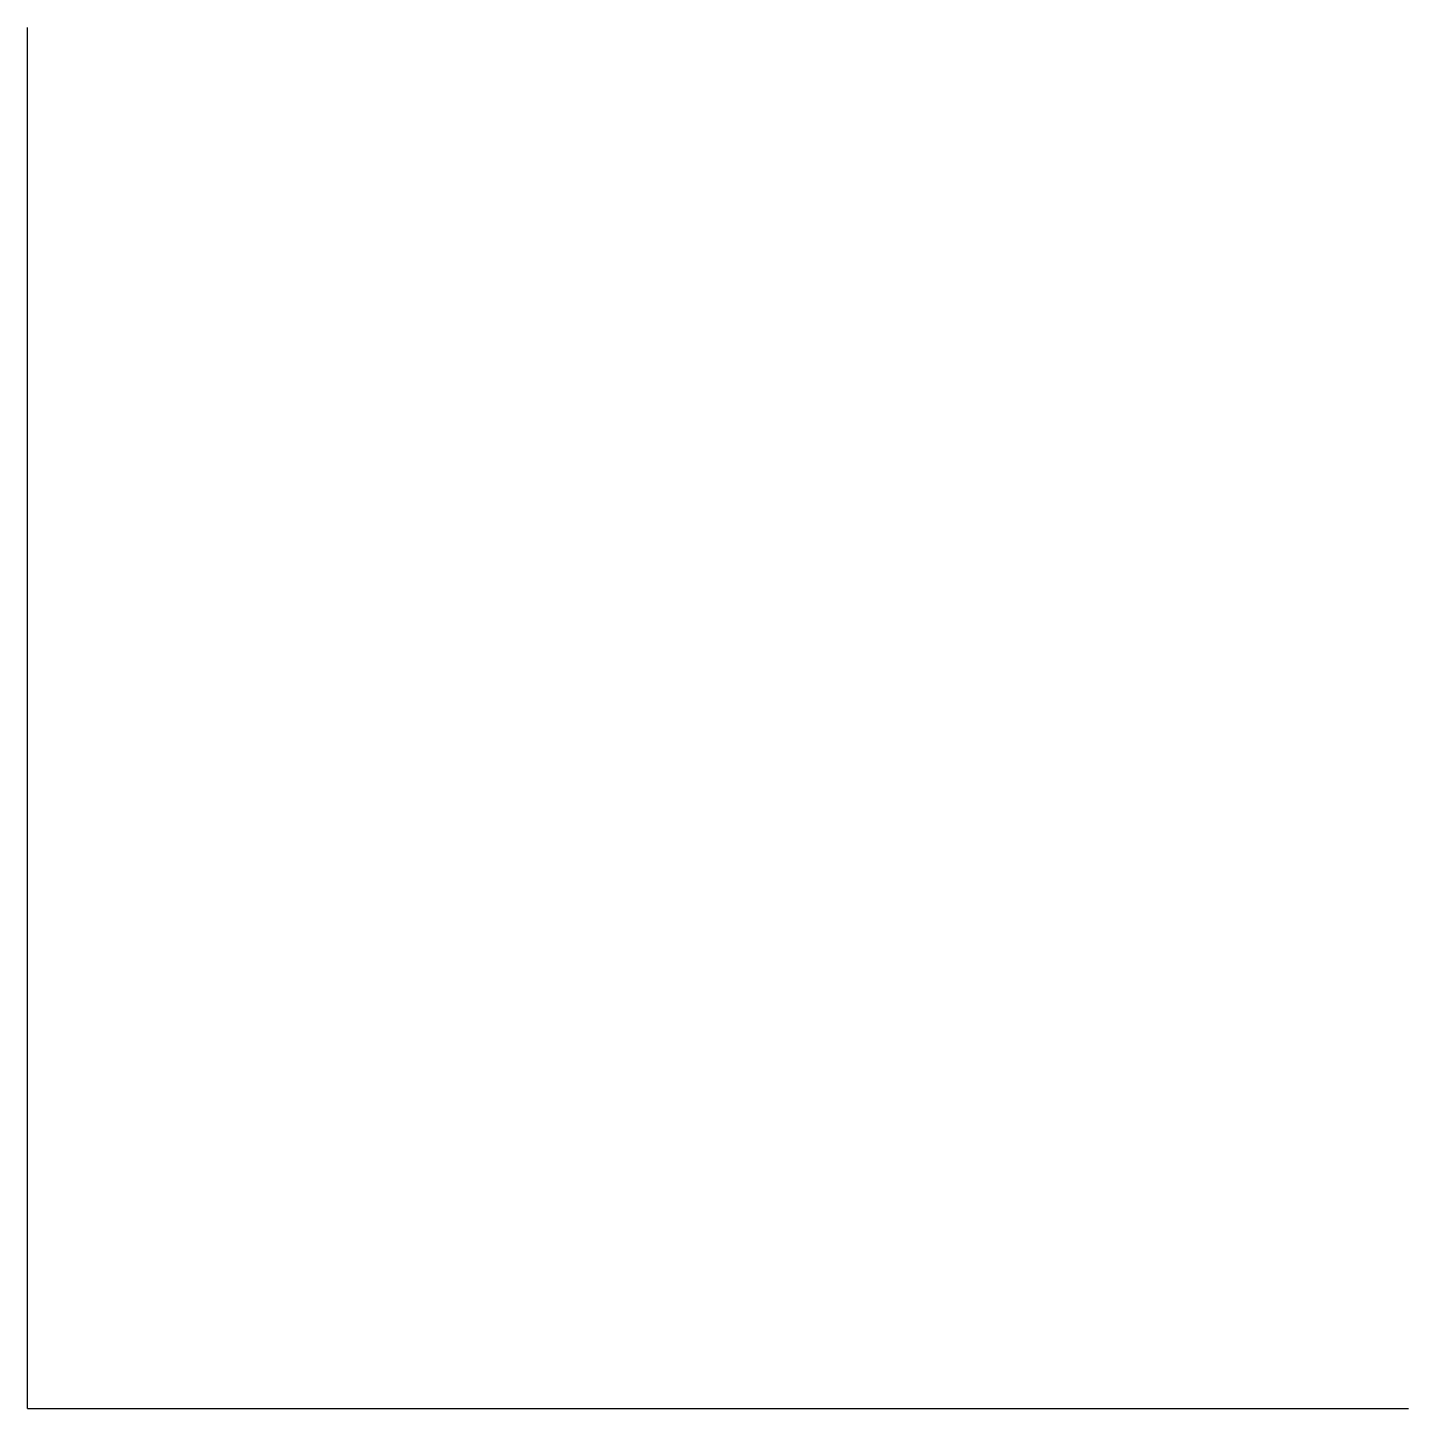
# Model space of a CAD drawing. Header units: millimetres. Extents: x 0 to 6, y 0 to 6.
import ezdxf

# ---------------------------------------------------------------- set-up
doc = ezdxf.new("R2010")
doc.units = ezdxf.units.MM
doc.layers.add('SYMB_FIL_FIN', color=1, linetype='Continuous')

msp = doc.modelspace()

# ---------------------------------------------------------------- linework, layer by layer
at = {"layer": 'SYMB_FIL_FIN'}
for q in [(0, 6), (6, 0)]:
    msp.add_line((0, 0), q, dxfattribs=at)

doc.saveas('drawing.dxf')
